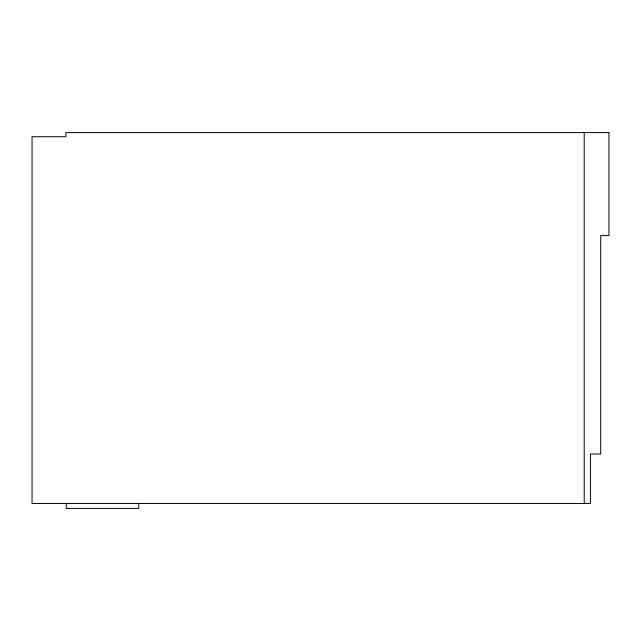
<?xml version="1.0" encoding="UTF-8"?>
<svg xmlns="http://www.w3.org/2000/svg" width="641" height="641" viewBox="0 0 641 641"><rect width="100%" height="100%" fill="white"/><g stroke="black" fill="none" stroke-linecap="round" stroke-linejoin="round"><path stroke-width="0.96" d="M584.223 132.599L584.223 503.457M138.776 503.457L138.776 508.401L66.255 508.401L66.255 503.457M608.95 132.599L65.839 132.599L65.839 136.717L32.05 136.717L32.05 503.457L590.409 503.457L590.409 454.012L600.705 454.012L600.705 235.616L608.95 235.616L608.95 132.599"/></g></svg>
